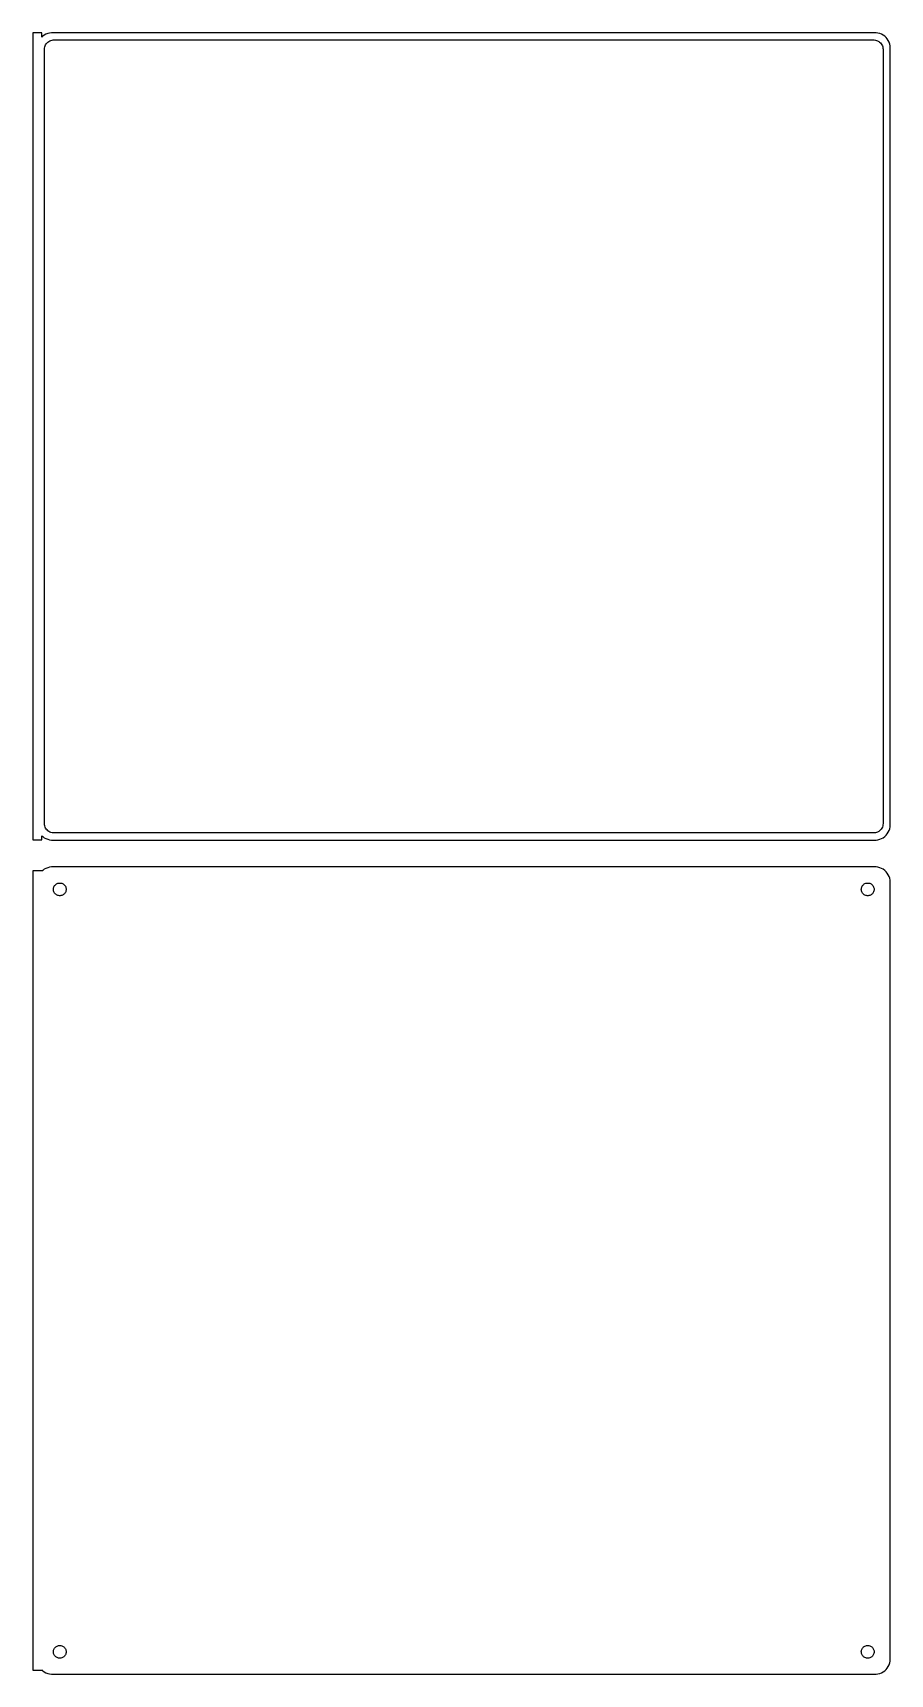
# Model space of a CAD drawing. Header units: metres. Extents: x -144 to 142, y 423 to 972.
import ezdxf

# ---------------------------------------------------------------- set-up
doc = ezdxf.new("R2010")
doc.units = ezdxf.units.M

msp = doc.modelspace()

# ---------------------------------------------------------------- linework, layer by layer
for p, q in [((-141, 971.979), (-144, 971.979)), ((-144, 971.979), (-144, 702.021)), ((-141, 970.559), (-141, 971.979)), ((-139.045, 971.755), (-139.629, 971.524)), ((-138.437, 971.911), (-139.045, 971.755)), ((-137.814, 971.99), (-138.437, 971.911)), ((137.814, 971.99), (-137.814, 971.99)), ((138.437, 971.911), (137.814, 971.99)), ((139.045, 971.755), (138.437, 971.911)), ((139.629, 971.524), (139.045, 971.755)), ((-140.687, 970.853), (-141, 970.559)), ((-140.179, 971.222), (-140.687, 970.853)), ((-139.629, 971.524), (-140.179, 971.222)), ((-140.113, 966.5), (-140.088, 966.89)), ((-140.113, 707.5), (-140.113, 966.5)), ((-140.088, 966.89), (-140.015, 967.274)), ((-140.015, 967.274), (-139.894, 967.646)), ((-139.894, 967.646), (-139.728, 968)), ((-139.728, 968), (-139.518, 968.33)), ((-139.518, 968.33), (-139.269, 968.631)), ((-139.269, 968.631), (-138.984, 968.899)), ((-138.984, 968.899), (-138.668, 969.128)), ((-138.668, 969.128), (-138.325, 969.317)), ((-138.325, 969.317), (-137.962, 969.461)), ((-137.962, 969.461), (-137.583, 969.558)), ((-137.583, 969.558), (-137.195, 969.607)), ((-137.195, 969.607), (137.195, 969.607)), ((137.195, 969.607), (137.583, 969.558)), ((137.583, 969.558), (137.962, 969.461)), ((137.962, 969.461), (138.325, 969.317)), ((138.325, 969.317), (138.668, 969.128)), ((138.668, 969.128), (138.984, 968.899)), ((138.984, 968.899), (139.269, 968.631)), ((139.269, 968.631), (139.518, 968.33)), ((139.518, 968.33), (139.728, 968)), ((140.179, 971.222), (139.629, 971.524)), ((139.728, 968), (139.894, 967.646)), ((139.894, 967.646), (140.015, 967.274)), ((140.015, 967.274), (140.088, 966.89)), ((140.088, 966.89), (140.113, 966.5)), ((140.113, 966.5), (140.113, 707.5)), ((140.687, 970.853), (140.179, 971.222)), ((141.145, 970.423), (140.687, 970.853)), ((141.545, 969.939), (141.145, 970.423)), ((141.882, 969.409), (141.545, 969.939)), ((142.149, 968.841), (141.882, 969.409)), ((142.343, 968.243), (142.149, 968.841)), ((142.461, 967.627), (142.343, 968.243)), ((142.5, 967), (142.461, 967.627)), ((142.5, 707), (142.5, 967)), ((-141, 702.021), (-141, 703.441)), ((-141, 703.441), (-140.687, 703.147)), ((-140.687, 703.147), (-140.179, 702.778)), ((-140.179, 702.778), (-139.629, 702.476)), ((-140.088, 707.11), (-140.113, 707.5)), ((-140.015, 706.726), (-140.088, 707.11)), ((-139.894, 706.354), (-140.015, 706.726)), ((-139.728, 706), (-139.894, 706.354)), ((-139.518, 705.67), (-139.728, 706)), ((-139.269, 705.369), (-139.518, 705.67)), ((-138.984, 705.101), (-139.269, 705.369)), ((-138.668, 704.872), (-138.984, 705.101)), ((-138.325, 704.683), (-138.668, 704.872)), ((-137.962, 704.539), (-138.325, 704.683)), ((-137.583, 704.442), (-137.962, 704.539)), ((-137.195, 704.393), (-137.583, 704.442)), ((137.195, 704.393), (-137.195, 704.393)), ((137.583, 704.442), (137.195, 704.393)), ((137.962, 704.539), (137.583, 704.442)), ((138.325, 704.683), (137.962, 704.539)), ((138.668, 704.872), (138.325, 704.683)), ((138.984, 705.101), (138.668, 704.872)), ((139.269, 705.369), (138.984, 705.101)), ((139.518, 705.67), (139.269, 705.369)), ((139.728, 706), (139.518, 705.67)), ((139.629, 702.476), (140.179, 702.778)), ((139.894, 706.354), (139.728, 706)), ((140.015, 706.726), (139.894, 706.354)), ((140.088, 707.11), (140.015, 706.726)), ((140.113, 707.5), (140.088, 707.11)), ((140.179, 702.778), (140.687, 703.147)), ((140.687, 703.147), (141.145, 703.577)), ((141.145, 703.577), (141.545, 704.061)), ((141.545, 704.061), (141.882, 704.591)), ((141.882, 704.591), (142.149, 705.159)), ((142.149, 705.159), (142.343, 705.757)), ((142.343, 705.757), (142.461, 706.373)), ((142.461, 706.373), (142.5, 707)), ((-144, 702.021), (-141, 702.021)), ((-139.629, 702.476), (-139.045, 702.245)), ((-139.045, 702.245), (-138.437, 702.089)), ((-138.437, 702.089), (-137.814, 702.01)), ((-137.814, 702.01), (137.814, 702.01)), ((137.814, 702.01), (138.437, 702.089)), ((138.437, 702.089), (139.045, 702.245)), ((139.045, 702.245), (139.629, 702.476)), ((-140.687, 691.853), (-141, 691.559)), ((-140.179, 692.222), (-140.687, 691.853)), ((-139.629, 692.524), (-140.179, 692.222)), ((-139.045, 692.755), (-139.629, 692.524)), ((-138.437, 692.911), (-139.045, 692.755)), ((-137.814, 692.99), (-138.437, 692.911)), ((137.814, 692.99), (-137.814, 692.99)), ((138.437, 692.911), (137.814, 692.99)), ((139.045, 692.755), (138.437, 692.911)), ((139.629, 692.524), (139.045, 692.755)), ((140.179, 692.222), (139.629, 692.524)), ((140.687, 691.853), (140.179, 692.222)), ((141.145, 691.423), (140.687, 691.853)), ((-141, 691.653), (-144, 691.653)), ((-144, 691.653), (-144, 424.347)), ((-141, 691.559), (-141, 691.653)), ((-137.068, 686.031), (-136.985, 686.286)), ((-136.985, 686.286), (-136.871, 686.529)), ((-136.871, 686.529), (-136.727, 686.755)), ((-136.727, 686.755), (-136.557, 686.962)), ((-136.557, 686.962), (-136.361, 687.145)), ((-136.361, 687.145), (-136.144, 687.303)), ((-136.144, 687.303), (-135.909, 687.432)), ((-135.909, 687.432), (-135.66, 687.531)), ((-135.66, 687.531), (-135.4, 687.597)), ((-135.4, 687.597), (-135.134, 687.631)), ((-135.134, 687.631), (-134.866, 687.631)), ((-134.866, 687.631), (-134.6, 687.597)), ((-134.6, 687.597), (-134.34, 687.531)), ((-134.34, 687.531), (-134.091, 687.432)), ((-134.091, 687.432), (-133.856, 687.303)), ((-133.856, 687.303), (-133.639, 687.145)), ((-133.639, 687.145), (-133.443, 686.962)), ((-133.443, 686.962), (-133.273, 686.755)), ((-133.273, 686.755), (-133.129, 686.529)), ((-133.129, 686.529), (-133.015, 686.286)), ((-133.015, 686.286), (-132.932, 686.031)), ((132.932, 686.031), (133.015, 686.286)), ((133.015, 686.286), (133.129, 686.529)), ((133.129, 686.529), (133.273, 686.755)), ((133.273, 686.755), (133.443, 686.962)), ((133.443, 686.962), (133.639, 687.145)), ((133.639, 687.145), (133.856, 687.303)), ((133.856, 687.303), (134.091, 687.432)), ((134.091, 687.432), (134.34, 687.531)), ((134.34, 687.531), (134.6, 687.597)), ((134.6, 687.597), (134.866, 687.631)), ((134.866, 687.631), (135.134, 687.631)), ((135.134, 687.631), (135.4, 687.597)), ((135.4, 687.597), (135.66, 687.531)), ((135.66, 687.531), (135.909, 687.432)), ((135.909, 687.432), (136.144, 687.303)), ((136.144, 687.303), (136.361, 687.145)), ((136.361, 687.145), (136.557, 686.962)), ((136.557, 686.962), (136.727, 686.755)), ((136.727, 686.755), (136.871, 686.529)), ((136.871, 686.529), (136.985, 686.286)), ((136.985, 686.286), (137.068, 686.031)), ((141.545, 690.939), (141.145, 691.423)), ((141.882, 690.409), (141.545, 690.939)), ((142.149, 689.841), (141.882, 690.409)), ((142.343, 689.243), (142.149, 689.841)), ((142.461, 688.627), (142.343, 689.243)), ((142.5, 688), (142.461, 688.627)), ((142.5, 428), (142.5, 688)), ((-137.135, 685.5), (-137.118, 685.768)), ((-137.118, 685.232), (-137.135, 685.5)), ((-137.118, 685.768), (-137.068, 686.031)), ((-137.068, 684.969), (-137.118, 685.232)), ((-136.985, 684.714), (-137.068, 684.969)), ((-136.871, 684.471), (-136.985, 684.714)), ((-136.727, 684.245), (-136.871, 684.471)), ((-136.557, 684.038), (-136.727, 684.245)), ((-136.361, 683.855), (-136.557, 684.038)), ((-136.144, 683.697), (-136.361, 683.855)), ((-135.909, 683.568), (-136.144, 683.697)), ((-135.66, 683.469), (-135.909, 683.568)), ((-135.4, 683.403), (-135.66, 683.469)), ((-135.134, 683.369), (-135.4, 683.403)), ((-134.866, 683.369), (-135.134, 683.369)), ((-134.6, 683.403), (-134.866, 683.369)), ((-134.34, 683.469), (-134.6, 683.403)), ((-134.091, 683.568), (-134.34, 683.469)), ((-133.856, 683.697), (-134.091, 683.568)), ((-133.639, 683.855), (-133.856, 683.697)), ((-133.443, 684.038), (-133.639, 683.855)), ((-133.273, 684.245), (-133.443, 684.038)), ((-133.129, 684.471), (-133.273, 684.245)), ((-133.015, 684.714), (-133.129, 684.471)), ((-132.932, 684.969), (-133.015, 684.714)), ((-132.932, 686.031), (-132.882, 685.768)), ((-132.882, 685.232), (-132.932, 684.969)), ((-132.882, 685.768), (-132.865, 685.5)), ((-132.865, 685.5), (-132.882, 685.232)), ((132.865, 685.5), (132.882, 685.768)), ((132.882, 685.232), (132.865, 685.5)), ((132.882, 685.768), (132.932, 686.031)), ((132.932, 684.969), (132.882, 685.232)), ((133.015, 684.714), (132.932, 684.969)), ((133.129, 684.471), (133.015, 684.714)), ((133.273, 684.245), (133.129, 684.471)), ((133.443, 684.038), (133.273, 684.245)), ((133.639, 683.855), (133.443, 684.038)), ((133.856, 683.697), (133.639, 683.855)), ((134.091, 683.568), (133.856, 683.697)), ((134.34, 683.469), (134.091, 683.568)), ((134.6, 683.403), (134.34, 683.469)), ((134.866, 683.369), (134.6, 683.403)), ((135.134, 683.369), (134.866, 683.369)), ((135.4, 683.403), (135.134, 683.369)), ((135.66, 683.469), (135.4, 683.403)), ((135.909, 683.568), (135.66, 683.469)), ((136.144, 683.697), (135.909, 683.568)), ((136.361, 683.855), (136.144, 683.697)), ((136.557, 684.038), (136.361, 683.855)), ((136.727, 684.245), (136.557, 684.038)), ((136.871, 684.471), (136.727, 684.245)), ((136.985, 684.714), (136.871, 684.471)), ((137.068, 684.969), (136.985, 684.714)), ((137.068, 686.031), (137.118, 685.768)), ((137.118, 685.232), (137.068, 684.969)), ((137.118, 685.768), (137.135, 685.5)), ((137.135, 685.5), (137.118, 685.232)), ((-137.135, 430.5), (-137.118, 430.768)), ((-137.118, 430.232), (-137.135, 430.5)), ((-137.118, 430.768), (-137.068, 431.031)), ((-137.068, 429.969), (-137.118, 430.232)), ((-137.068, 431.031), (-136.985, 431.286)), ((-136.985, 429.714), (-137.068, 429.969)), ((-136.985, 431.286), (-136.871, 431.529)), ((-136.871, 429.471), (-136.985, 429.714)), ((-136.871, 431.529), (-136.727, 431.755)), ((-136.727, 429.245), (-136.871, 429.471)), ((-136.727, 431.755), (-136.557, 431.962)), ((-136.557, 429.038), (-136.727, 429.245)), ((-136.557, 431.962), (-136.361, 432.145)), ((-136.361, 428.855), (-136.557, 429.038)), ((-136.361, 432.145), (-136.144, 432.303)), ((-136.144, 428.697), (-136.361, 428.855)), ((-136.144, 432.303), (-135.909, 432.432)), ((-135.909, 428.568), (-136.144, 428.697)), ((-135.909, 432.432), (-135.66, 432.531)), ((-135.66, 428.469), (-135.909, 428.568)), ((-135.66, 432.531), (-135.4, 432.597)), ((-135.4, 428.403), (-135.66, 428.469)), ((-135.4, 432.597), (-135.134, 432.631)), ((-135.134, 428.369), (-135.4, 428.403)), ((-135.134, 432.631), (-134.866, 432.631)), ((-134.866, 428.369), (-135.134, 428.369)), ((-134.866, 432.631), (-134.6, 432.597)), ((-134.6, 428.403), (-134.866, 428.369)), ((-134.6, 432.597), (-134.34, 432.531)), ((-134.34, 428.469), (-134.6, 428.403)), ((-134.34, 432.531), (-134.091, 432.432)), ((-134.091, 428.568), (-134.34, 428.469)), ((-134.091, 432.432), (-133.856, 432.303)), ((-133.856, 428.697), (-134.091, 428.568)), ((-133.856, 432.303), (-133.639, 432.145)), ((-133.639, 428.855), (-133.856, 428.697)), ((-133.639, 432.145), (-133.443, 431.962)), ((-133.443, 429.038), (-133.639, 428.855)), ((-133.443, 431.962), (-133.273, 431.755)), ((-133.273, 429.245), (-133.443, 429.038)), ((-133.273, 431.755), (-133.129, 431.529)), ((-133.129, 429.471), (-133.273, 429.245)), ((-133.129, 431.529), (-133.015, 431.286)), ((-133.015, 429.714), (-133.129, 429.471)), ((-133.015, 431.286), (-132.932, 431.031)), ((-132.932, 429.969), (-133.015, 429.714)), ((-132.932, 431.031), (-132.882, 430.768)), ((-132.882, 430.232), (-132.932, 429.969)), ((-132.882, 430.768), (-132.865, 430.5)), ((-132.865, 430.5), (-132.882, 430.232)), ((132.865, 430.5), (132.882, 430.768)), ((132.882, 430.232), (132.865, 430.5)), ((132.882, 430.768), (132.932, 431.031)), ((132.932, 429.969), (132.882, 430.232)), ((132.932, 431.031), (133.015, 431.286)), ((133.015, 429.714), (132.932, 429.969)), ((133.015, 431.286), (133.129, 431.529)), ((133.129, 429.471), (133.015, 429.714)), ((133.129, 431.529), (133.273, 431.755)), ((133.273, 429.245), (133.129, 429.471)), ((133.273, 431.755), (133.443, 431.962)), ((133.443, 429.038), (133.273, 429.245)), ((133.443, 431.962), (133.639, 432.145)), ((133.639, 428.855), (133.443, 429.038)), ((133.639, 432.145), (133.856, 432.303)), ((133.856, 428.697), (133.639, 428.855)), ((133.856, 432.303), (134.091, 432.432)), ((134.091, 428.568), (133.856, 428.697)), ((134.091, 432.432), (134.34, 432.531)), ((134.34, 428.469), (134.091, 428.568)), ((134.34, 432.531), (134.6, 432.597)), ((134.6, 428.403), (134.34, 428.469)), ((134.6, 432.597), (134.866, 432.631)), ((134.866, 428.369), (134.6, 428.403)), ((134.866, 432.631), (135.134, 432.631)), ((135.134, 428.369), (134.866, 428.369)), ((135.134, 432.631), (135.4, 432.597)), ((135.4, 428.403), (135.134, 428.369)), ((135.4, 432.597), (135.66, 432.531)), ((135.66, 428.469), (135.4, 428.403)), ((135.66, 432.531), (135.909, 432.432)), ((135.909, 428.568), (135.66, 428.469)), ((135.909, 432.432), (136.144, 432.303)), ((136.144, 428.697), (135.909, 428.568)), ((136.144, 432.303), (136.361, 432.145)), ((136.361, 428.855), (136.144, 428.697)), ((136.361, 432.145), (136.557, 431.962)), ((136.557, 429.038), (136.361, 428.855)), ((136.557, 431.962), (136.727, 431.755)), ((136.727, 429.245), (136.557, 429.038)), ((136.727, 431.755), (136.871, 431.529)), ((136.871, 429.471), (136.727, 429.245)), ((136.871, 431.529), (136.985, 431.286)), ((136.985, 429.714), (136.871, 429.471)), ((136.985, 431.286), (137.068, 431.031)), ((137.068, 429.969), (136.985, 429.714)), ((137.068, 431.031), (137.118, 430.768)), ((137.118, 430.232), (137.068, 429.969)), ((137.118, 430.768), (137.135, 430.5)), ((137.135, 430.5), (137.118, 430.232)), ((-144, 424.347), (-141, 424.347)), ((-141, 424.347), (-141, 424.441)), ((-141, 424.441), (-140.687, 424.147)), ((-140.687, 424.147), (-140.179, 423.778)), ((-140.179, 423.778), (-139.629, 423.476)), ((-139.629, 423.476), (-139.045, 423.245)), ((-139.045, 423.245), (-138.437, 423.089)), ((-138.437, 423.089), (-137.814, 423.01)), ((-137.814, 423.01), (137.814, 423.01)), ((137.814, 423.01), (138.437, 423.089)), ((138.437, 423.089), (139.045, 423.245)), ((139.045, 423.245), (139.629, 423.476)), ((139.629, 423.476), (140.179, 423.778)), ((140.179, 423.778), (140.687, 424.147)), ((140.687, 424.147), (141.145, 424.577)), ((141.145, 424.577), (141.545, 425.061)), ((141.545, 425.061), (141.882, 425.591)), ((141.882, 425.591), (142.149, 426.159)), ((142.149, 426.159), (142.343, 426.757)), ((142.343, 426.757), (142.461, 427.373)), ((142.461, 427.373), (142.5, 428))]:
    msp.add_line(p, q)

doc.saveas('drawing.dxf')
